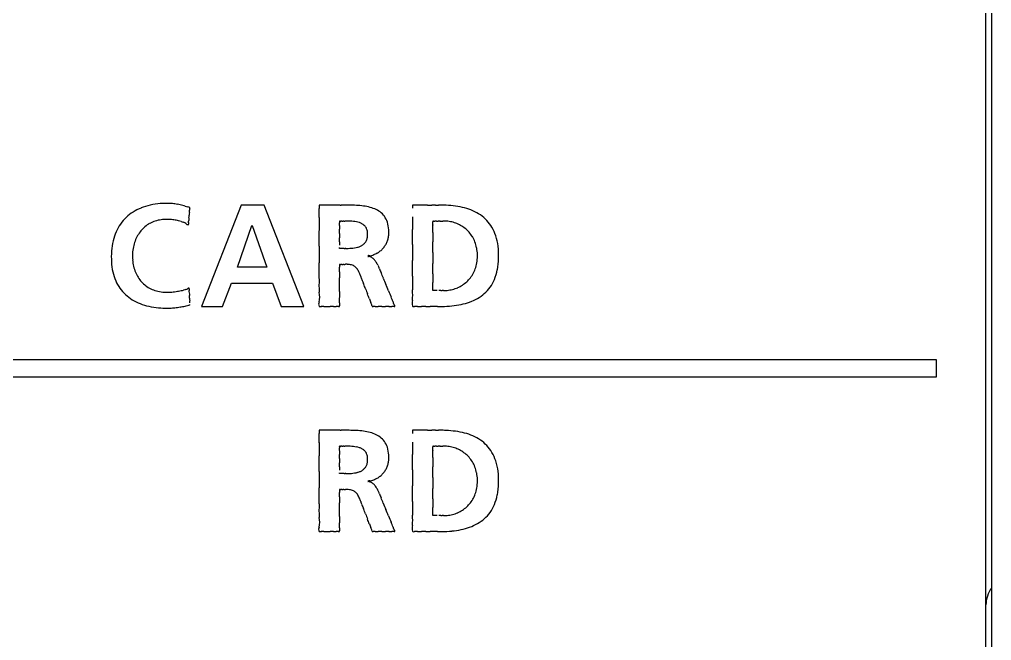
# Model space of a CAD drawing. Extents: x 168 to 388, y 259 to 356.
# Drawn here: x 214.99 to 232.27, y 319.23 to 330.27 of the extents above; entities that cross this region are included whole.
import ezdxf

# ---------------------------------------------------------------- set-up
doc = ezdxf.new("R2010")
doc.units = 0
doc.header["$MEASUREMENT"] = 0
doc.layers.get('0').update_dxf_attribs({"linetype": 'CONTINUOUS'})

msp = doc.modelspace()

# ---------------------------------------------------------------- linework, layer by layer
at = {"color": 7, "linetype": 'Continuous'}
for p, q in [((232.165, 282.367), (232.165, 333.767)), ((232.265, 333.767), (232.265, 282.367)), ((218.927, 326.97), (218.226, 325.171)), ((219.335, 326.97), (218.927, 326.97)), ((220.042, 325.171), (219.335, 326.97)), ((220.316, 326.97), (220.316, 326.911)), ((220.651, 326.97), (220.316, 326.97)), ((221.973, 326.97), (221.973, 326.914)), ((222.243, 326.97), (221.973, 326.97)), ((218.861, 325.867), (219.121, 326.609)), ((219.121, 326.609), (219.126, 326.609)), ((219.126, 326.609), (219.387, 325.867)), ((220.677, 326.684), (220.678, 326.687)), ((220.677, 326.202), (220.677, 326.217)), ((220.76, 326.202), (220.677, 326.202)), ((219.387, 325.867), (218.861, 325.867)), ((218.6, 325.171), (218.757, 325.583)), ((218.757, 325.583), (219.487, 325.583)), ((219.487, 325.583), (219.642, 325.171)), ((222.334, 325.454), (222.334, 325.598)), ((222.412, 325.454), (222.334, 325.454)), ((218.018, 325.196), (218.018, 325.206)), ((218.226, 325.171), (218.6, 325.171)), ((219.642, 325.171), (220.042, 325.171)), ((231.289, 324.219), (201.289, 324.219)), ((231.289, 323.919), (231.289, 324.219)), ((201.289, 323.919), (231.289, 323.919)), ((220.316, 322.97), (220.316, 322.911)), ((220.651, 322.97), (220.316, 322.97)), ((221.973, 322.97), (221.973, 322.914)), ((222.243, 322.97), (221.973, 322.97)), ((220.677, 322.684), (220.678, 322.687)), ((220.677, 322.202), (220.677, 322.217)), ((220.76, 322.202), (220.677, 322.202)), ((222.334, 321.454), (222.334, 321.598)), ((222.412, 321.454), (222.334, 321.454))]:
    msp.add_line(p, q, dxfattribs=at)
for centre, radius, start, end in [((217.478, 326.106), 0.877, 111.9559, 122.4231), ((217.534, 325.966), 1.029, 102.4913, 111.9391), ((217.59, 325.707), 1.294, 94.3526, 102.4238), ((217.601, 325.656), 1.346, 89.0275, 94.6606), ((217.603, 325.87), 1.132, 86.8648, 88.9409), ((217.601, 325.852), 1.15, 84.6661, 86.8147), ((217.593, 325.755), 1.247, 82.6358, 84.6954), ((217.584, 325.693), 1.309, 80.6004, 82.6163), ((217.614, 325.864), 1.136, 78.326, 80.6923), ((217.435, 325.05), 1.97, 76.6235, 78.0007), ((217.794, 326.517), 0.459, 72.0027, 77.9186), ((218.034, 327.184), 0.25, 247.0042, 257.7818), ((217.985, 326.898), 0.0415, 42.5193, 95.9006), ((216.935, 326.953), 1.079, 354.056, 356.2388), ((218.25, 326.877), 0.238, 171.5586, 178.7362), ((217.978, 326.922), 0.0383, 344.7556, 5.5393), ((-1146.578, 326.83), 1366.894, 359.996637, 0.003363), ((220.669, -3.939), 330.909, 89.99675, 90.00325), ((220.696, 378.306), 51.336, 269.9907, 270.0093), ((220.744, 307.432), 19.538, 89.7957, 90.1157), ((220.804, 323.31), 3.66, 87.8124, 89.8478), ((220.876, 325.164), 1.805, 83.7881, 87.85), ((220.958, 325.9), 1.064, 77.2569, 83.8653), ((221.047, 326.289), 0.665, 67.386, 77.3585), ((221.13, 326.488), 0.449, 53.4317, 67.422), ((222.281, 1163.035), 836.065, 269.997396, 270.002604), ((222.352, 120.485), 206.486, 89.99074, 90.00926), ((222.41, 373.573), 46.602, 269.969, 270.031), ((222.449, 318.664), 8.306, 89.9072, 90.0928), ((222.461, 324.456), 2.514, 87.5176, 89.9657), ((222.493, 325.188), 1.781, 82.0444, 87.5158), ((222.552, 325.601), 1.365, 75.252, 82.1107), ((222.637, 325.923), 1.032, 66.5817, 75.2728), ((217.423, 326.192), 0.776, 133.818, 145.2363), ((217.433, 326.179), 0.792, 122.4984, 133.7228), ((217.587, 326.116), 0.6, 97.6886, 108.2404), ((217.604, 325.974), 0.744, 89.5787, 97.4588), ((217.606, 325.69), 1.027, 87.479, 89.8114), ((217.61, 325.74), 0.977, 85.1308, 87.5756), ((217.622, 325.891), 0.826, 82.1887, 85.0888), ((217.636, 325.994), 0.722, 78.8759, 82.2245), ((223.852, 326.225), 5.875, 174.9194, 175.3754), ((207.838, 327.632), 10.201, 355.0082, 355.2867), ((222.225, 326.46), 4.233, 174.8246, 175.4702), ((615.29, 326.634), 394.974, 179.9831, 180.0169), ((221.179, 326.558), 0.364, 36.0307, 53.1344), ((221.16, 326.548), 0.386, 18.0597, 35.493), ((1131.891, 326.649), 909.918, 179.992973, 180.007027), ((222.723, 326.122), 0.815, 55.938, 66.5738), ((222.787, 326.218), 0.699, 43.5728, 55.8442), ((217.468, 326.162), 0.83, 145.3299, 156.3142), ((217.576, 326.159), 0.557, 129.8619, 140.3562), ((217.567, 326.168), 0.545, 119.0267, 129.8162), ((217.576, 326.151), 0.563, 108.2353, 118.9538), ((217.623, 325.937), 0.78, 75.5783, 78.7323), ((217.696, 326.203), 0.505, 71.0416, 76.0357), ((218.952, 329.583), 3.101, 249.3748, 250.2159), ((217.87, 326.533), 0.136, 55.9712, 76.0745), ((217.988, 326.673), 0.0505, 212.6915, 271.9316), ((217.946, 326.631), 0.0445, 348.6624, 1.6324), ((218.321, 326.618), 0.331, 172.8085, 177.4863), ((216.454, 326.809), 1.547, 354.4208, 355.8741), ((220.731, 326.671), 0.0557, 166.2389, 193.7611), ((222.041, 326.575), 1.365, 178.6205, 181.3795), ((220.369, 326.633), 0.308, 355.3883, 4.6117), ((215.152, 326.505), 5.525, 359.6121, 0.3879), ((220.682, 326.678), 0.00965, 66.3427, 113.6573), ((220.692, 326.735), 0.0489, 262.3301, 277.6699), ((220.707, 326.476), 0.211, 87.7396, 92.2604), ((220.725, 327.531), 0.844, 269.3709, 270.6291), ((220.744, 323.473), 3.214, 89.8333, 90.1667), ((220.761, 338.675), 11.988, 269.959, 270.041), ((220.777, 264.02), 62.666, 89.99364, 90.00636), ((220.788, 297.178), 29.509, 89.9913, 90.0087), ((220.793, 323.224), 3.463, 89.7766, 90.0079), ((220.803, 325.124), 1.562, 87.7184, 89.8511), ((220.828, 325.741), 0.945, 84.252, 87.7539), ((220.862, 326.072), 0.612, 79.0483, 84.297), ((220.901, 326.272), 0.408, 71.6025, 79.1169), ((220.942, 326.395), 0.279, 61.2577, 71.6688), ((220.977, 326.459), 0.205, 47.6608, 61.2337), ((220.996, 326.481), 0.178, 31.6477, 47.3944), ((220.983, 326.474), 0.192, 15.5226, 31.273), ((221.002, 326.5), 0.551, 3.2869, 17.6911), ((-34.93, 326.404), 256.903, 359.97018, 0.02982), ((222.586, 326.647), 0.255, 172.3955, 187.6045), ((222.347, 326.679), 0.0129, 144.5888, 175.68), ((220.911, 326.55), 1.424, 357.4618, 2.5382), ((222.343, 326.671), 0.0169, 67.119, 112.881), ((222.36, 326.772), 0.0861, 262.6185, 277.3815), ((222.386, 326.315), 0.372, 87.8259, 92.1741), ((222.415, 328.175), 1.488, 269.3954, 270.6046), ((222.447, 320.956), 5.731, 89.8416, 90.1584), ((222.477, 352.323), 25.636, 269.9675, 270.0325), ((222.504, 364.714), 38.028, 269.9822, 270.0178), ((222.523, 321.511), 5.175, 89.9161, 90.0839), ((222.531, 325.802), 0.885, 88.4976, 90.0101), ((222.536, 326.091), 0.596, 79.0653, 88.2927), ((222.535, 326.079), 0.608, 70.1361, 79.1484), ((222.54, 326.094), 0.592, 60.8668, 70.1189), ((222.546, 326.105), 0.579, 51.3569, 60.8677), ((222.553, 326.114), 0.568, 41.5218, 51.3411), ((222.798, 326.231), 0.682, 30.4383, 43.3915), ((222.72, 326.188), 0.771, 17.8759, 30.2687), ((217.582, 326.113), 0.954, 156.3591, 166.4683), ((217.65, 326.11), 0.647, 150.4125, 159.8197), ((217.603, 326.137), 0.592, 140.3901, 150.3937), ((109.14, 326.378), 111.176, 359.92852, 0.07148), ((241.877, 326.429), 21.201, 179.8961, 180.1039), ((142.675, 326.355), 78.001, 359.97355, 0.02645), ((220.945, 326.437), 0.231, 336.1532, 350.4784), ((220.913, 326.456), 0.264, 1.9955, 15.2343), ((220.869, 326.451), 0.308, 350.3214, 2.774), ((221.135, 326.475), 0.418, 336.5253, 345.4617), ((221.115, 326.48), 0.438, 345.4588, 354.1811), ((220.991, 326.489), 0.562, 354.5845, 4.3854), ((228.641, 326.403), 6.308, 179.2411, 180.7589), ((222.553, 326.114), 0.568, 31.4339, 41.4944), ((222.537, 326.105), 0.587, 21.265, 31.3927), ((222.499, 326.119), 1.003, 7.0214, 17.7691), ((217.808, 326.06), 1.186, 166.5369, 175.323), ((217.801, 326.069), 0.804, 168.6673, 176.8781), ((217.715, 326.086), 0.715, 159.8212, 168.6474), ((250.392, 326.093), 30.077, 179.7203, 180.2797), ((496.948, 326.289), 276.271, 179.99377, 180.00623), ((220.768, 469.702), 143.5, 269.99679, 270.00321), ((220.782, 293.815), 32.387, 89.9893, 90.0107), ((220.791, 331.974), 5.772, 269.9679, 270.0321), ((220.795, 327.877), 1.675, 269.9911, 271.1858), ((220.809, 327.258), 1.056, 271.1435, 274.2727), ((220.834, 326.922), 0.719, 274.2277, 278.7785), ((220.869, 326.7), 0.494, 278.728, 285.1505), ((220.908, 326.556), 0.345, 285.0873, 293.9105), ((220.947, 326.469), 0.249, 293.8814, 305.5707), ((220.975, 326.429), 0.2, 305.6901, 319.9985), ((220.981, 326.422), 0.192, 320.3019, 335.8004), ((221.134, 326.487), 0.425, 309.0498, 317.7699), ((221.159, 326.462), 0.39, 318.0143, 327.4445), ((221.146, 326.47), 0.405, 327.4041, 336.4911), ((291.799, 326.127), 69.826, 179.88283, 180.11717), ((196.795, 326.225), 25.539, 359.7866, 0.2134), ((222.496, 326.089), 0.63, 11.2565, 21.2268), ((222.412, 326.073), 0.716, 1.7527, 11.1911), ((222.148, 326.073), 1.357, 357.9964, 7.1337), ((217.95, 326.042), 1.329, 175.0688, 183.4666), ((217.846, 326.065), 0.848, 176.7702, 184.7502), ((221.203, 326.047), 0.0278, 61.2675, 138.1727), ((221.189, 326.067), 0.00976, 224.1595, 301.5979), ((221.199, 326.015), 0.0436, 54.5131, 95.5734), ((221.221, 326.186), 0.115, 267.6984, 304.158), ((220.837, 325.23), 0.907, 62.8837, 64.771), ((221.175, 325.908), 0.15, 48.2751, 59.7254), ((221.103, 325.822), 0.262, 42.5122, 49.1688), ((219.904, 329.15), 3.356, 294.2988, 295.466), ((221.19, 326.41), 0.33, 298.3478, 309.8263), ((320.327, 326.032), 97.993, 179.94282, 180.05718), ((222.386, 326.07), 0.742, 352.585, 1.9653), ((222.273, 326.057), 1.232, 348.9806, 358.5158), ((217.717, 326.025), 1.096, 183.2872, 192.7079), ((217.772, 326.058), 0.775, 184.669, 193.0152), ((217.68, 326.037), 0.68, 193.0347, 202.1226), ((212.538, 325.805), 7.779, 358.9624, 1.0376), ((220.685, 325.914), 0.0086, 149.0677, 187.2707), ((222.193, 325.89), 1.517, 179.1389, 180.8611), ((212.35, 325.826), 8.327, 359.7178, 0.2822), ((220.682, 325.908), 0.0106, 69.0621, 110.9379), ((220.692, 325.973), 0.0554, 263.2272, 276.7728), ((220.707, 325.678), 0.24, 88.0029, 91.9971), ((220.725, 326.88), 0.962, 269.4452, 270.5548), ((220.743, 322.221), 3.697, 89.8551, 90.1449), ((220.761, 342.302), 16.384, 269.9703, 270.0297), ((220.776, 350.862), 24.943, 269.9846, 270.0154), ((220.787, 322.712), 3.207, 89.9281, 90.0719), ((220.791, 325.175), 0.744, 88.4415, 89.9934), ((220.8, 325.495), 0.423, 82.6211, 88.54), ((220.82, 325.641), 0.276, 74.8177, 82.7015), ((220.841, 325.719), 0.195, 64.8237, 74.7688), ((220.854, 325.748), 0.163, 53.5811, 64.6546), ((220.85, 325.744), 0.168, 42.6911, 53.3548), ((220.817, 325.715), 0.213, 33.6807, 42.5667), ((221.079, 325.801), 0.295, 36.2656, 42.289), ((220.998, 325.741), 0.395, 31.8241, 36.356), ((220.911, 325.687), 0.497, 28.2516, 31.8341), ((220.759, 325.605), 0.671, 25.644, 28.2438), ((220.793, 325.619), 0.633, 23.6362, 25.8079), ((220.229, 325.384), 1.245, 21.4946, 23.1581), ((203.775, 325.846), 18.198, 359.5627, 0.4373), ((-138.203, 325.842), 360.537, 359.98545, 0.01455), ((222.525, 326.042), 0.6, 332.67, 342.7751), ((222.467, 326.059), 0.66, 342.8322, 352.6046), ((217.498, 325.977), 0.872, 192.7857, 203.6006), ((217.616, 326.011), 0.61, 202.1326, 211.9019), ((217.574, 325.985), 0.562, 211.9343, 222.3165), ((259.22, 325.732), 38.543, 179.9206, 180.0794), ((-550.613, 325.619), 771.29, 359.995549, 0.004451), ((220.729, 325.656), 0.319, 27.1609, 33.6652), ((220.55, 325.563), 0.52, 22.7946, 27.2531), ((219.959, 325.315), 1.161, 20.9961, 22.7585), ((211.836, 322.167), 9.873, 20.9997, 21.1657), ((282.111, 349.212), 65.427, 201.05638, 201.10905), ((228.387, 328.673), 7.552, 202.0382, 202.6146), ((193.462, 314.233), 30.241, 22.2279, 22.4248), ((264.246, 343.181), 46.234, 202.252, 202.4007), ((226.466, 325.585), 4.495, 178.4449, 181.5551), ((1499.31, 325.674), 1276.976, 179.996571, 180.003429), ((222.554, 326.026), 0.566, 312.5491, 322.4816), ((222.549, 326.03), 0.573, 322.5155, 332.6305), ((222.612, 325.993), 0.886, 337.3575, 348.9059), ((217.397, 325.933), 0.762, 203.6762, 215.282), ((217.557, 325.971), 0.539, 222.3669, 233.1431), ((217.561, 325.976), 0.546, 233.2037, 244.0536), ((222.207, 325.543), 1.895, 176.3442, 183.6558), ((168.292, 325.498), 52.384, 359.9337, 0.0663), ((1193.769, 700.599), 1042.46, 201.080457, 201.084978), ((161.707, 302.622), 63.677, 21.04, 21.12543), ((205.022, 318.728), 17.84, 22.1272, 22.5255), ((222.536, 326.057), 0.603, 284.4453, 293.528), ((222.542, 326.043), 0.587, 293.5404, 302.8883), ((222.549, 326.032), 0.574, 302.893, 312.5287), ((222.802, 325.906), 0.677, 311.4712, 324.3017), ((222.764, 325.931), 0.723, 324.4961, 337.2453), ((217.37, 325.916), 0.73, 215.4002, 227.1448), ((217.398, 325.948), 0.772, 227.2437, 238.3959), ((217.578, 326.013), 0.587, 244.1219, 254.6376), ((217.597, 326.082), 0.658, 254.6504, 264.6294), ((217.61, 326.237), 0.814, 264.7101, 271.1774), ((217.607, 326.507), 1.084, 271.0477, 273.5638), ((217.599, 326.657), 1.234, 273.5195, 275.7653), ((217.594, 326.703), 1.28, 275.7718, 277.9378), ((217.611, 326.591), 1.166, 277.8845, 280.224), ((217.582, 326.733), 1.312, 280.348, 282.3613), ((217.736, 326.056), 0.618, 281.8612, 285.9232), ((218.434, 323.788), 1.755, 106.1894, 107.5192), ((217.924, 325.581), 0.109, 280.7792, 300.2809), ((218.003, 325.465), 0.0326, 90.2124, 137.7664), ((217.974, 325.489), 0.0306, 349.9893, 15.7657), ((218.197, 325.479), 0.193, 178.5063, 187.2487), ((217.127, 325.39), 0.881, 1.5551, 4.1999), ((221.61, 325.571), 3.606, 182.5028, 183.2521), ((204.107, 324.644), 13.922, 2.7766, 2.9783), ((219.91, 325.336), 0.415, 347.9485, 12.0515), ((232.831, 325.382), 12.154, 179.7388, 180.2612), ((217.85, 325.282), 2.827, 359.1003, 0.8997), ((236.269, 331.264), 16.196, 200.909, 201.2564), ((217.342, 323.865), 4.125, 20.4435, 21.722), ((225.921, 327.18), 4.704, 201.6182, 203.0345), ((220.57, 324.868), 1.126, 19.8691, 24.7836), ((220.961, 325.371), 1.016, 354.8018, 5.1982), ((222.459, 134.455), 190.999, 89.99535, 90.00465), ((222.489, 372.626), 47.172, 269.9835, 270.0165), ((222.512, 314.808), 10.646, 89.9447, 90.0553), ((222.528, 327.352), 1.898, 269.8343, 270.1657), ((222.532, 326.119), 0.665, 270.1307, 275.1927), ((222.536, 326.054), 0.6, 275.3485, 284.5009), ((222.766, 325.95), 0.733, 299.6239, 311.3205), ((217.457, 326.045), 0.885, 238.4532, 248.5043), ((217.522, 326.212), 1.065, 248.5063, 257.3143), ((217.582, 326.48), 1.34, 257.343, 264.7959), ((217.568, 326.796), 1.659, 276.3914, 277.9622), ((217.537, 327.014), 1.878, 277.9594, 279.3472), ((217.496, 327.263), 2.131, 279.3469, 280.5672), ((217.442, 327.552), 2.425, 280.5647, 281.6315), ((217.353, 327.984), 2.865, 281.6366, 282.5322), ((217.306, 328.201), 3.088, 282.5107, 283.3325), ((269.361, 327.876), 51.413, 182.8517, 182.9032), ((35.699, 316.088), 182.547, 2.87138, 2.88356), ((220.37, 325.211), 0.0668, 144.7464, 215.2536), ((220.327, 325.213), 0.0429, 254.258, 266.0411), ((220.339, 325.407), 0.237, 266.4336, 273.5664), ((220.376, 324.012), 1.159, 88.8905, 91.1095), ((220.426, 330.773), 5.603, 269.7206, 270.2794), ((220.483, 344.587), 19.416, 269.9133, 270.0867), ((220.541, 322.577), 2.593, 89.3675, 90.6325), ((220.595, 325.788), 0.618, 267.6763, 272.3237), ((220.638, 325.034), 0.138, 82.2324, 97.7676), ((220.666, 325.192), 0.0238, 246.7006, 293.2994), ((221.235, 325.21), 0.558, 177.1756, 182.8244), ((220.657, 325.179), 0.0207, 337.1513, 11.633), ((222.14, 325.625), 0.986, 198.8608, 203.3047), ((221.052, 325.137), 0.207, 13.9383, 28.2271), ((221.279, 325.187), 0.0253, 181.5187, 221.1745), ((221.267, 325.195), 0.0259, 252.8142, 287.1858), ((221.293, 324.996), 0.176, 83.9052, 96.0948), ((221.339, 325.982), 0.811, 268.1253, 271.8747), ((221.396, 321.999), 3.172, 89.4353, 90.5647), ((221.461, 332.137), 6.967, 269.7299, 270.2701), ((221.525, 321.607), 3.564, 89.4974, 90.5026), ((221.582, 326.096), 0.926, 268.3578, 271.6422), ((221.628, 324.971), 0.2, 84.6494, 95.3506), ((221.856, 325.309), 0.235, 194.3645, 210.2882), ((221.654, 325.198), 0.0287, 254.5271, 285.4729), ((221.634, 325.171), 0.0274, 358.9043, 45.3328), ((222.15, 325.229), 0.184, 164.5061, 195.4939), ((221.998, 325.189), 0.0271, 199.4111, 223.0624), ((221.995, 325.208), 0.0404, 246.5187, 293.4813), ((222.038, 324.968), 0.204, 82.3766, 97.6234), ((222.1, 326.052), 0.882, 267.753, 272.247), ((222.173, 321.644), 3.527, 89.3747, 90.6253), ((222.25, 338.651), 13.48, 269.8349, 270.1651), ((222.325, 272.139), 53.032, 89.9615, 90.0385), ((222.389, -822.377), 1147.548, 89.998558, 90.001442), ((222.437, 357.23), 32.059, 269.9668, 270.0332), ((222.457, 328.861), 3.69, 269.9726, 270.6748), ((222.477, 327.151), 1.98, 270.6739, 275.6656), ((222.523, 326.705), 1.531, 275.591, 281.807), ((222.602, 326.33), 1.149, 281.7833, 289.7209), ((222.69, 326.086), 0.889, 289.7075, 299.5677), ((217.602, 326.64), 1.5, 264.5945, 270.5883), ((217.604, 326.431), 1.291, 270.5854, 272.5753), ((217.603, 326.421), 1.281, 272.646, 274.6643), ((217.586, 326.628), 1.489, 274.6432, 276.3877), ((-1146.578, 322.83), 1366.894, 359.996637, 0.003363), ((220.669, -7.939), 330.909, 89.99675, 90.00325), ((220.696, 374.306), 51.336, 269.9907, 270.0093), ((220.744, 303.433), 19.538, 89.7957, 90.1157), ((220.804, 319.31), 3.66, 87.8124, 89.8478), ((220.876, 321.164), 1.805, 83.7881, 87.85), ((220.958, 321.9), 1.064, 77.2569, 83.8653), ((221.047, 322.289), 0.665, 67.386, 77.3585), ((222.281, 1159.035), 836.065, 269.997396, 270.002604), ((222.352, 116.485), 206.486, 89.99074, 90.00926), ((222.41, 369.573), 46.602, 269.969, 270.031), ((222.449, 314.664), 8.306, 89.9072, 90.0928), ((222.461, 320.456), 2.514, 87.5176, 89.9657), ((222.493, 321.188), 1.781, 82.0444, 87.5158), ((222.552, 321.601), 1.365, 75.252, 82.1107), ((222.637, 321.923), 1.032, 66.5817, 75.2728), ((615.29, 322.634), 394.974, 179.9831, 180.0169), ((221.13, 322.488), 0.449, 53.4317, 67.422), ((221.179, 322.558), 0.364, 36.0307, 53.1344), ((221.16, 322.548), 0.386, 18.0597, 35.493), ((1131.891, 322.649), 909.918, 179.992973, 180.007027), ((222.723, 322.122), 0.815, 55.938, 66.5738), ((222.787, 322.218), 0.699, 43.5728, 55.8442), ((220.731, 322.671), 0.0557, 166.2446, 193.7554), ((222.042, 322.575), 1.366, 178.6211, 181.3789), ((220.369, 322.633), 0.309, 355.3902, 4.6098), ((220.682, 322.678), 0.00965, 66.3424, 113.6576), ((220.692, 322.735), 0.0489, 262.3301, 277.6699), ((220.707, 322.476), 0.211, 87.7396, 92.2604), ((220.725, 323.531), 0.844, 269.3709, 270.6291), ((220.744, 319.473), 3.214, 89.8333, 90.1667), ((220.761, 334.675), 11.988, 269.959, 270.041), ((220.777, 260.001), 62.686, 89.99364, 90.00636), ((220.788, 293.2), 29.486, 89.9913, 90.0087), ((220.793, 319.226), 3.461, 89.7765, 90.0079), ((220.803, 321.125), 1.562, 87.7177, 89.851), ((220.828, 321.741), 0.945, 84.2508, 87.7532), ((220.862, 322.072), 0.612, 79.0468, 84.2959), ((220.901, 322.273), 0.408, 71.6009, 79.1155), ((220.942, 322.395), 0.279, 61.2561, 71.6671), ((220.977, 322.46), 0.206, 47.6595, 61.232), ((220.996, 322.481), 0.178, 31.647, 47.3932), ((220.983, 322.474), 0.192, 15.5225, 31.2724), ((221.002, 322.5), 0.551, 3.2869, 17.6911), ((222.586, 322.647), 0.255, 172.3956, 187.6044), ((222.347, 322.679), 0.0129, 144.5889, 175.6802), ((220.911, 322.55), 1.424, 357.4618, 2.5382), ((222.343, 322.671), 0.0169, 67.119, 112.881), ((222.36, 322.772), 0.0861, 262.6185, 277.3815), ((222.386, 322.315), 0.372, 87.8259, 92.1741), ((222.415, 324.175), 1.488, 269.3954, 270.6046), ((222.447, 316.956), 5.731, 89.8416, 90.1584), ((222.477, 348.323), 25.637, 269.9675, 270.0325), ((222.504, 360.712), 38.025, 269.9822, 270.0178), ((222.523, 317.512), 5.175, 89.9161, 90.0839), ((222.531, 321.802), 0.885, 88.4976, 90.0101), ((222.536, 322.091), 0.596, 79.0648, 88.2926), ((222.535, 322.079), 0.608, 70.1354, 79.1479), ((222.54, 322.094), 0.592, 60.8661, 70.1183), ((222.546, 322.105), 0.579, 51.3562, 60.8669), ((222.798, 322.231), 0.682, 30.4383, 43.3915), ((222.72, 322.188), 0.771, 17.8759, 30.2687), ((109.14, 322.378), 111.176, 359.92852, 0.07148), ((215.147, 322.505), 5.53, 359.6123, 0.3877), ((241.894, 322.429), 21.218, 179.8961, 180.1039), ((142.613, 322.355), 78.063, 359.97356, 0.02644), ((220.945, 322.437), 0.231, 336.1599, 350.4791), ((220.913, 322.456), 0.264, 1.9955, 15.2342), ((220.869, 322.451), 0.308, 350.3223, 2.7734), ((221.115, 322.48), 0.438, 345.4588, 354.1811), ((220.991, 322.489), 0.562, 354.5845, 4.3854), ((-34.93, 322.404), 256.903, 359.97018, 0.02982), ((228.641, 322.403), 6.308, 179.2411, 180.7589), ((222.553, 322.114), 0.568, 41.5211, 51.3404), ((222.553, 322.114), 0.568, 31.4334, 41.4938), ((222.537, 322.105), 0.587, 21.2648, 31.3922), ((222.499, 322.119), 1.003, 7.0214, 17.7691), ((250.392, 322.093), 30.077, 179.7203, 180.2797), ((497.167, 322.289), 276.491, 179.99377, 180.00623), ((220.869, 322.7), 0.494, 278.75, 285.1768), ((220.908, 322.556), 0.345, 285.1138, 293.9382), ((220.947, 322.469), 0.25, 293.9093, 305.5954), ((220.975, 322.429), 0.2, 305.7146, 320.0154), ((220.981, 322.423), 0.192, 320.3181, 335.8076), ((221.159, 322.462), 0.39, 318.0143, 327.4445), ((221.146, 322.47), 0.405, 327.4041, 336.4911), ((221.135, 322.475), 0.418, 336.5253, 345.4617), ((291.799, 322.127), 69.826, 179.88283, 180.11717), ((196.795, 322.225), 25.54, 359.7866, 0.2134), ((222.496, 322.089), 0.63, 11.2564, 21.2266), ((222.148, 322.073), 1.357, 357.9964, 7.1337), ((220.768, 464.753), 142.551, 269.99677, 270.00323), ((220.782, 290.029), 32.173, 89.9892, 90.0108), ((220.791, 327.936), 5.734, 269.9676, 270.0324), ((220.795, 323.869), 1.667, 269.9914, 271.1921), ((220.808, 323.255), 1.053, 271.1501, 274.2881), ((220.834, 322.921), 0.718, 274.2431, 278.8005), ((221.203, 322.047), 0.0278, 61.2675, 138.1727), ((221.189, 322.067), 0.00976, 224.1618, 301.6037), ((221.199, 322.015), 0.0436, 54.5399, 95.5794), ((221.221, 322.186), 0.115, 267.6984, 304.158), ((220.837, 321.229), 0.909, 62.9124, 64.7964), ((219.904, 325.15), 3.356, 294.2988, 295.466), ((221.19, 322.41), 0.33, 298.3478, 309.8263), ((221.134, 322.487), 0.425, 309.0498, 317.7699), ((320.33, 322.032), 97.996, 179.94283, 180.05717), ((222.412, 322.073), 0.716, 1.7527, 11.191), ((222.386, 322.07), 0.742, 352.585, 1.9653), ((212.538, 321.805), 7.779, 358.9624, 1.0376), ((220.685, 321.914), 0.0086, 149.0677, 187.2707), ((222.193, 321.89), 1.517, 179.1389, 180.8611), ((220.682, 321.909), 0.0106, 69.0621, 110.9379), ((220.692, 321.973), 0.0554, 263.2272, 276.7728), ((220.707, 321.678), 0.24, 88.0029, 91.9971), ((220.725, 322.88), 0.962, 269.4452, 270.5548), ((220.743, 318.221), 3.697, 89.8551, 90.1449), ((220.761, 338.303), 16.384, 269.9703, 270.0297), ((220.776, 346.862), 24.943, 269.9846, 270.0154), ((220.787, 318.712), 3.207, 89.9281, 90.0719), ((220.791, 321.175), 0.744, 88.4415, 89.9934), ((220.8, 321.495), 0.423, 82.6211, 88.54), ((220.82, 321.641), 0.276, 74.8177, 82.7015), ((220.841, 321.719), 0.195, 64.8237, 74.7688), ((220.854, 321.748), 0.163, 53.5811, 64.6546), ((220.85, 321.744), 0.168, 42.6911, 53.3548), ((221.175, 321.908), 0.15, 48.3026, 59.7547), ((221.104, 321.822), 0.262, 42.5313, 49.1957), ((221.079, 321.801), 0.294, 36.2742, 42.3079), ((220.999, 321.741), 0.394, 31.8205, 36.3646), ((220.913, 321.688), 0.496, 28.2357, 31.8299), ((220.763, 321.607), 0.666, 25.6099, 28.2299), ((220.789, 321.618), 0.637, 23.6063, 25.766), ((220.206, 321.374), 1.269, 21.5107, 23.142), ((203.775, 321.846), 18.198, 359.5627, 0.4373), ((-138.212, 321.842), 360.545, 359.98545, 0.01455), ((222.467, 322.059), 0.66, 342.8322, 352.6046), ((222.273, 322.058), 1.232, 348.9806, 358.5158), ((212.35, 321.826), 8.327, 359.7178, 0.2822), ((259.22, 321.732), 38.543, 179.9206, 180.0794), ((220.817, 321.715), 0.213, 33.6807, 42.5667), ((220.729, 321.656), 0.319, 27.1609, 33.6652), ((220.55, 321.563), 0.52, 22.7946, 27.2531), ((219.959, 321.316), 1.161, 20.9961, 22.7585), ((211.836, 318.167), 9.873, 20.9997, 21.1657), ((282.111, 345.212), 65.427, 201.05638, 201.10905), ((228.524, 324.73), 7.7, 202.0437, 202.609), ((192.977, 310.034), 30.765, 22.2296, 22.4231), ((226.466, 321.585), 4.495, 178.4449, 181.5551), ((1499.34, 321.674), 1277.006, 179.996571, 180.003429), ((222.549, 322.03), 0.573, 322.5155, 332.6305), ((222.525, 322.042), 0.6, 332.67, 342.7751), ((222.612, 321.993), 0.886, 337.3575, 348.9059), ((222.207, 321.544), 1.895, 176.3442, 183.6558), ((-550.613, 321.619), 771.29, 359.995549, 0.004451), ((168.292, 321.498), 52.384, 359.9337, 0.0663), ((1193.769, 696.599), 1042.46, 201.080457, 201.084978), ((161.707, 298.622), 63.677, 21.04, 21.12543), ((264.521, 339.294), 46.531, 202.2525, 202.4002), ((205.011, 314.724), 17.852, 22.1273, 22.5254), ((222.542, 322.043), 0.587, 293.5404, 302.8883), ((222.549, 322.032), 0.574, 302.893, 312.5287), ((222.554, 322.026), 0.566, 312.5491, 322.4816), ((222.764, 321.931), 0.723, 324.4961, 337.2453), ((219.91, 321.336), 0.415, 347.9485, 12.0515), ((232.831, 321.382), 12.154, 179.7388, 180.2612), ((236.269, 327.264), 16.196, 200.909, 201.2564), ((217.342, 319.865), 4.125, 20.4435, 21.722), ((225.921, 323.181), 4.704, 201.6183, 203.0345), ((220.961, 321.371), 1.016, 354.8018, 5.1982), ((222.459, 130.455), 190.999, 89.99535, 90.00465), ((222.489, 368.626), 47.172, 269.9835, 270.0165), ((222.512, 310.808), 10.646, 89.9447, 90.0553), ((222.528, 323.352), 1.898, 269.8343, 270.1657), ((222.532, 322.119), 0.665, 270.1307, 275.1927), ((222.536, 322.054), 0.6, 275.3485, 284.5009), ((222.536, 322.057), 0.603, 284.4453, 293.528), ((222.766, 321.95), 0.733, 299.6239, 311.3205), ((222.802, 321.906), 0.677, 311.4712, 324.3017), ((220.37, 321.211), 0.0668, 144.7464, 215.2536), ((221.235, 321.21), 0.558, 177.1756, 182.8244), ((220.657, 321.179), 0.0207, 337.1513, 11.633), ((217.85, 321.282), 2.827, 359.1003, 0.8997), ((222.14, 321.625), 0.986, 198.8608, 203.3047), ((221.052, 321.137), 0.207, 13.9383, 28.2271), ((221.279, 321.187), 0.0253, 181.5187, 221.1745), ((220.57, 320.868), 1.126, 19.8691, 24.7836), ((221.856, 321.309), 0.235, 194.3645, 210.2882), ((221.634, 321.171), 0.0274, 358.9043, 45.3328), ((222.15, 321.229), 0.184, 164.5061, 195.4939), ((221.998, 321.189), 0.0271, 199.4111, 223.0624), ((222.477, 323.151), 1.98, 270.6739, 275.6656), ((222.523, 322.705), 1.531, 275.591, 281.807), ((222.602, 322.33), 1.149, 281.7833, 289.7209), ((222.69, 322.086), 0.889, 289.7075, 299.5677), ((220.327, 321.213), 0.0429, 254.258, 266.0411), ((220.339, 321.407), 0.237, 266.4336, 273.5664), ((220.376, 320.012), 1.159, 88.8905, 91.1095), ((220.426, 326.774), 5.603, 269.7206, 270.2794), ((220.483, 340.587), 19.416, 269.9133, 270.0867), ((220.541, 318.577), 2.593, 89.3675, 90.6325), ((220.595, 321.788), 0.618, 267.6763, 272.3237), ((220.638, 321.034), 0.138, 82.2324, 97.7676), ((220.666, 321.192), 0.0238, 246.7006, 293.2994), ((221.267, 321.195), 0.0259, 252.8142, 287.1858), ((221.293, 320.996), 0.176, 83.9052, 96.0948), ((221.339, 321.982), 0.811, 268.1253, 271.8747), ((221.396, 317.999), 3.172, 89.4353, 90.5647), ((221.461, 328.137), 6.967, 269.7299, 270.2701), ((221.525, 317.607), 3.564, 89.4974, 90.5026), ((221.582, 322.096), 0.926, 268.3578, 271.6422), ((221.628, 320.971), 0.2, 84.6494, 95.3506), ((221.654, 321.198), 0.0287, 254.5271, 285.4729), ((221.995, 321.208), 0.0404, 246.5187, 293.4813), ((222.038, 320.968), 0.204, 82.3766, 97.6234), ((222.1, 322.052), 0.882, 267.753, 272.247), ((222.173, 317.644), 3.527, 89.3747, 90.6253), ((222.25, 334.651), 13.48, 269.8349, 270.1651), ((222.325, 268.139), 53.032, 89.9615, 90.0385), ((222.389, -826.377), 1147.548, 89.998558, 90.001442), ((222.437, 353.23), 32.059, 269.9668, 270.0332), ((222.457, 324.861), 3.69, 269.9726, 270.6748), ((232.665, 319.867), 0.5, 143.1301, 180)]:
    msp.add_arc(centre, radius, start, end, dxfattribs=at)

doc.saveas('drawing.dxf')
